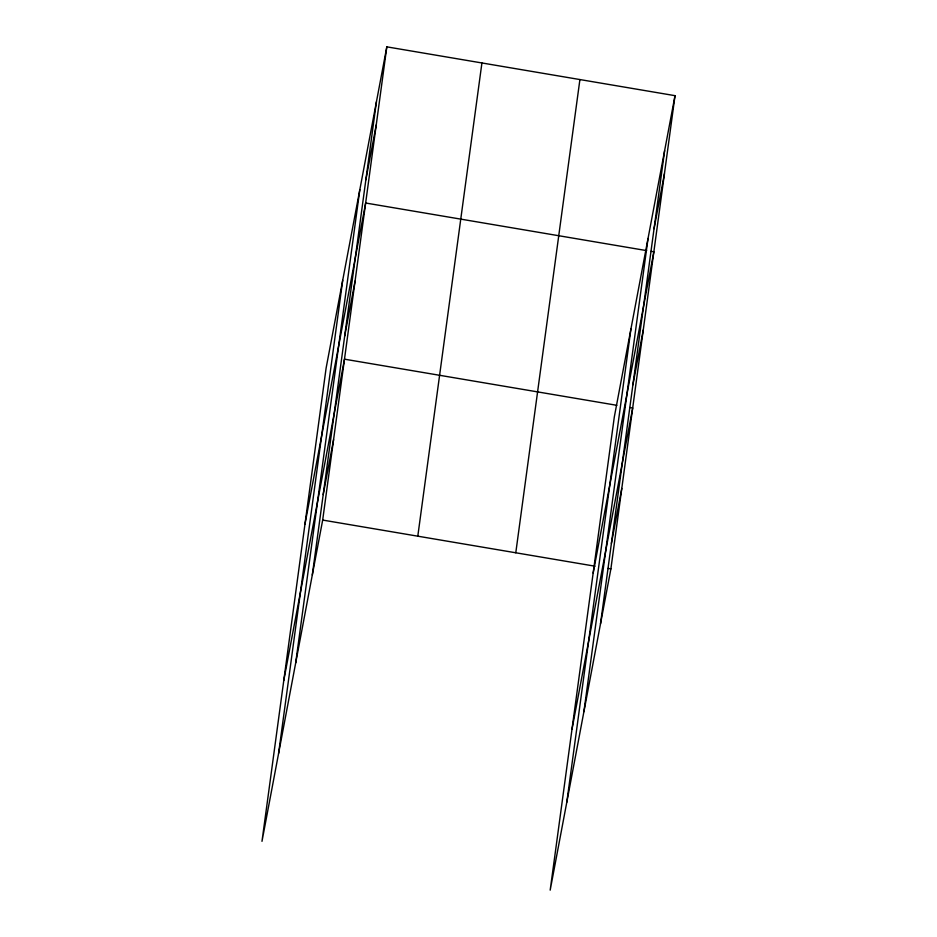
<?xml version="1.0" encoding="UTF-8"?>
<svg xmlns="http://www.w3.org/2000/svg" width="937" height="937" viewBox="0 0 937 937"><rect width="100%" height="100%" fill="white"/><g stroke="black" fill="none" stroke-linecap="round" stroke-linejoin="round"><path stroke-width="1.41" d="M278.582 753.453L342.719 280.233M295.694 662.904L359.82 189.684M312.302 575.025L376.428 101.805M386.817 46.85L326.111 368.112L261.985 841.332L322.679 520.07L386.817 46.85L675.015 95.668L610.889 568.888L550.183 890.15L614.321 416.93L675.015 95.668M417.797 536.187L481.923 62.955M515.783 552.783L579.909 79.563M566.791 802.271L630.917 329.051M583.903 711.733L648.029 238.502M600.5 623.843L664.638 150.623M365.852 179.892L376.229 124.937M304.947 524.275L365.653 203.013L646.647 250.612M344.687 336.055L355.064 281.1M283.782 680.438L344.488 359.176L616.839 405.311M323.206 494.584L333.584 439.629M654.049 228.71L664.438 173.755M593.156 573.093L653.85 251.83L650.969 251.339M632.885 384.873L643.274 329.918M571.992 729.255L632.698 407.993L629.816 407.513M611.404 543.401L621.793 488.446M322.679 520.07L595.042 566.206M608.008 568.408L610.889 568.888"/></g></svg>
